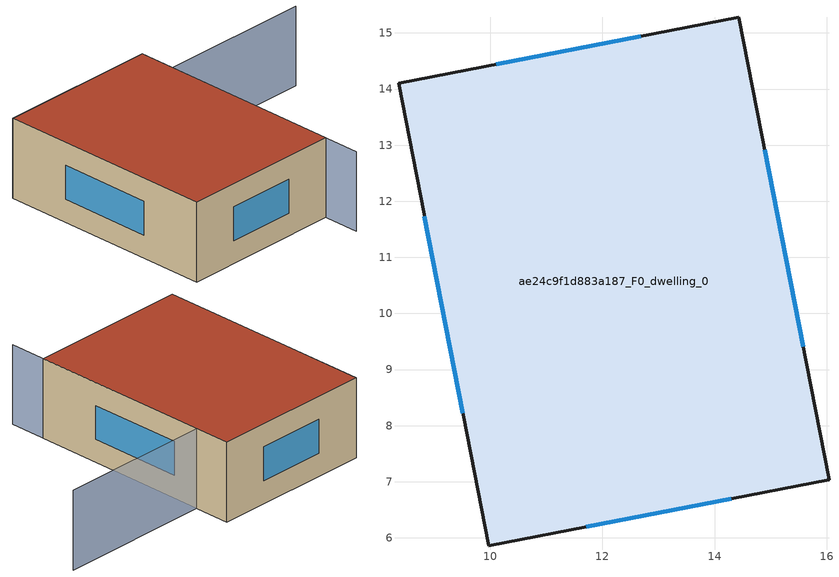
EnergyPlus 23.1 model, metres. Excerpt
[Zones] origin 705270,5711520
ae24c9f1d883a187_F0_dwelling_0
 floor ground (EU_floor_Construction): 14.43,15.28 16.04,7.04 9.97,5.86 8.37,14.1 z0
 wall outside (EU_wall_Construction): 14.43,15.28 8.37,14.1 9.97,5.86 16.04,7.04 14.43,15.28 z0:3
 window (EU_Window_Construction): 12.69,14.94 10.11,14.44 / 15.58,9.4 14.89,12.92 / 11.71,6.2 14.3,6.7 / 8.83,11.73 9.51,8.22 z0.86:2.14
 roof outside (EU_roof_Construction): 16.04,7.04 14.43,15.28 8.37,14.1 9.97,5.86 z3
shading: 16.3,5.68 14.69,13.91 / 14.69,13.91 20.49,15.05 z0:3
[Building]
EU S2 Campaign: North Axis=0; Terrain=City; Solar Distribution=FullExterior
[Site:Location]
London: Latitude=51.5; Longitude=-0.5; Time Zone=0; Elevation=25
[SizingPeriod:WeatherFileDays]
AnnualSizingPeriod: Begin Month=1; Begin Day of Month=1; End Month=12; End Day of Month=31; Day of Week for Start Day=Monday; Use Weather File Daylight Saving Period=No; Use Weather File Rain and Snow Indicators=No
[MATERIAL]
EU_InternalMass_Material: Roughness=MediumRough; Thickness=0.1; Conductivity=1; Density=1800; Specific Heat=900; Thermal Absorptance=0.9; Solar Absorptance=0.7; Visible Absorptance=0.7
[MATERIAL:NOMASS] Roughness=MediumRough; Thermal Absorptance=0.9; Solar Absorptance=0.7; Visible Absorptance=0.7
Name | Thermal Resistance
EU_wall_NoMass | 3.33993
EU_roof_NoMass | 5.24846
EU_floor_NoMass | 4.08214
[WINDOWMATERIAL:SIMPLEGLAZINGSYSTEM]
EU_Window_SimpleGlazing: UFactor=1.72386; Solar Heat Gain Coefficient=0.72; Visible Transmittance=0.72
[CONSTRUCTION]
EU_wall_Construction: EU_wall_NoMass
EU_roof_Construction: EU_roof_NoMass
EU_floor_Construction: EU_floor_NoMass
EU_InternalMass_Construction: EU_InternalMass_Material
EU_Window_Construction: EU_Window_SimpleGlazing
[ZONE]
ae24c9f1d883a187_F0_dwelling_0: Type=1; Multiplier=1; Ceiling Height=autocalculate; Volume=155.626; Floor Area=autocalculate; Part of Total Floor Area=Yes
[INTERNALMASS]
ae24c9f1d883a187_F0_dwelling_0_EU_InternalMass: Construction=EU_InternalMass_Construction; Zone or ZoneList=ae24c9f1d883a187_F0_dwelling_0; Surface Area=51.8835
[OTHEREQUIPMENT]
EU_Step8_InternalGain_ae24c9f1d883a187_F0_dwelling_0_f000: Fuel Type=Electricity; Zone or ZoneList or Space or SpaceList=ae24c9f1d883a187_F0_dwelling_0; Schedule=EU_Step8_GainSchedule_ae24c9f1d883a187_F0_dwelling_0_f000; Design Level Calculation Method=Watts/Area; Power per Zone Floor Area=1; Fraction Latent=0; Fraction Radiant=0; Fraction Lost=0; Carbon Dioxide Generation Rate=0; EndUse Subcategory=EU_Step8_InternalGains
[ZONEVENTILATION:DESIGNFLOWRATE]
EU_ConstantAir_ae24c9f1d883a187_F0_dwelling_0: Zone or ZoneList or Space or SpaceList=ae24c9f1d883a187_F0_dwelling_0; Schedule=EU_AlwaysOn; Design Flow Rate Calculation Method=AirChanges/Hour; Air Changes per Hour=0.453648; Ventilation Type=Natural; Fan Pressure Rise=0; Fan Total Efficiency=1; Constant Term Coefficient=1; Temperature Term Coefficient=0; Velocity Term Coefficient=0; Velocity Squared Term Coefficient=0; Minimum Indoor Temperature=-100; Maximum Indoor Temperature=100; Delta Temperature=-100; Minimum Outdoor Temperature=-100; Maximum Outdoor Temperature=100; Maximum Wind Speed=40
[HVACTEMPLATE:THERMOSTAT]
EU_HeatOnly_ae24c9f1d883a187_F0_dwelling_0: Constant Heating Setpoint=20; Constant Cooling Setpoint=50
[HVACTEMPLATE:ZONE:IDEALLOADSAIRSYSTEM]
ae24c9f1d883a187_F0_dwelling_0: Template Thermostat=EU_HeatOnly_ae24c9f1d883a187_F0_dwelling_0; System Availability Schedule=EU_AlwaysOn; Maximum Heating Supply Air Temperature=50; Minimum Cooling Supply Air Temperature=13; Maximum Heating Supply Air Humidity Ratio=0.0156; Minimum Cooling Supply Air Humidity Ratio=0.0077; Heating Limit=NoLimit; Cooling Limit=NoLimit; Heating Availability Schedule=EU_AlwaysOn; Cooling Availability Schedule=EU_CoolingOff; Dehumidification Control Type=ConstantSensibleHeatRatio; Cooling Sensible Heat Ratio=0.7; Dehumidification Setpoint=60; Humidification Control Type=None; Humidification Setpoint=30; Outdoor Air Method=None; Outdoor Air Flow Rate per Person=0.00944; Outdoor Air Flow Rate per Zone Floor Area=0; Outdoor Air Flow Rate per Zone=0; Demand Controlled Ventilation Type=None; Outdoor Air Economizer Type=NoEconomizer; Heat Recovery Type=None; Sensible Heat Recovery Effectiveness=0.7; Latent Heat Recovery Effectiveness=0.65
[SIZING:ZONE]
ae24c9f1d883a187_F0_dwelling_0: Zone Cooling Design Supply Air Temperature Input Method=SupplyAirTemperature; Zone Cooling Design Supply Air Temperature=13; Zone Heating Design Supply Air Temperature Input Method=SupplyAirTemperature; Zone Heating Design Supply Air Temperature=50; Zone Cooling Design Supply Air Humidity Ratio=0.008; Zone Heating Design Supply Air Humidity Ratio=0.008; Cooling Design Air Flow Method=DesignDay; Cooling Design Air Flow Rate=0; Cooling Minimum Air Flow per Zone Floor Area=0.000762; Cooling Minimum Air Flow=0; Cooling Minimum Air Flow Fraction=0.2; Heating Design Air Flow Method=DesignDay; Heating Design Air Flow Rate=0; Heating Maximum Air Flow per Zone Floor Area=0.002032; Heating Maximum Air Flow=0.141576; Heating Maximum Air Flow Fraction=0.3; Account for Dedicated Outdoor Air System=No; Dedicated Outdoor Air System Control Strategy=NeutralSupplyAir; Dedicated Outdoor Air Low Setpoint Temperature for Design=autosize; Dedicated Outdoor Air High Setpoint Temperature for Design=autosize; Zone Load Sizing Method=Sensible Load Only No Latent Load; Zone Latent Cooling Design Supply Air Humidity Ratio Input Method=HumidityRatioDifference; Zone Cooling Design Supply Air Humidity Ratio Difference=0.005; Zone Latent Heating Design Supply Air Humidity Ratio Input Method=HumidityRatioDifference; Zone Humidification Design Supply Air Humidity Ratio Difference=0.005
[SCHEDULE:CONSTANT]
Name | Hourly Value
EU_AlwaysOn | 1
EU_CoolingOff | 0
[SCHEDULE:FILE]
EU_Step8_GainSchedule_ae24c9f1d883a187_F0_dwelling_0_f000: File=../../schedules/ae24c9f1d883a187/ae24c9f1d883a187_F0_dwelling_0_f000_gain.csv; Column Number=1; Rows to Skip at Top=0; Number of Hours of Data=8760; Column Separator=Comma; Interpolate to Timestep=No; Minutes per Item=60; Adjust Schedule for Daylight Savings=Yes
